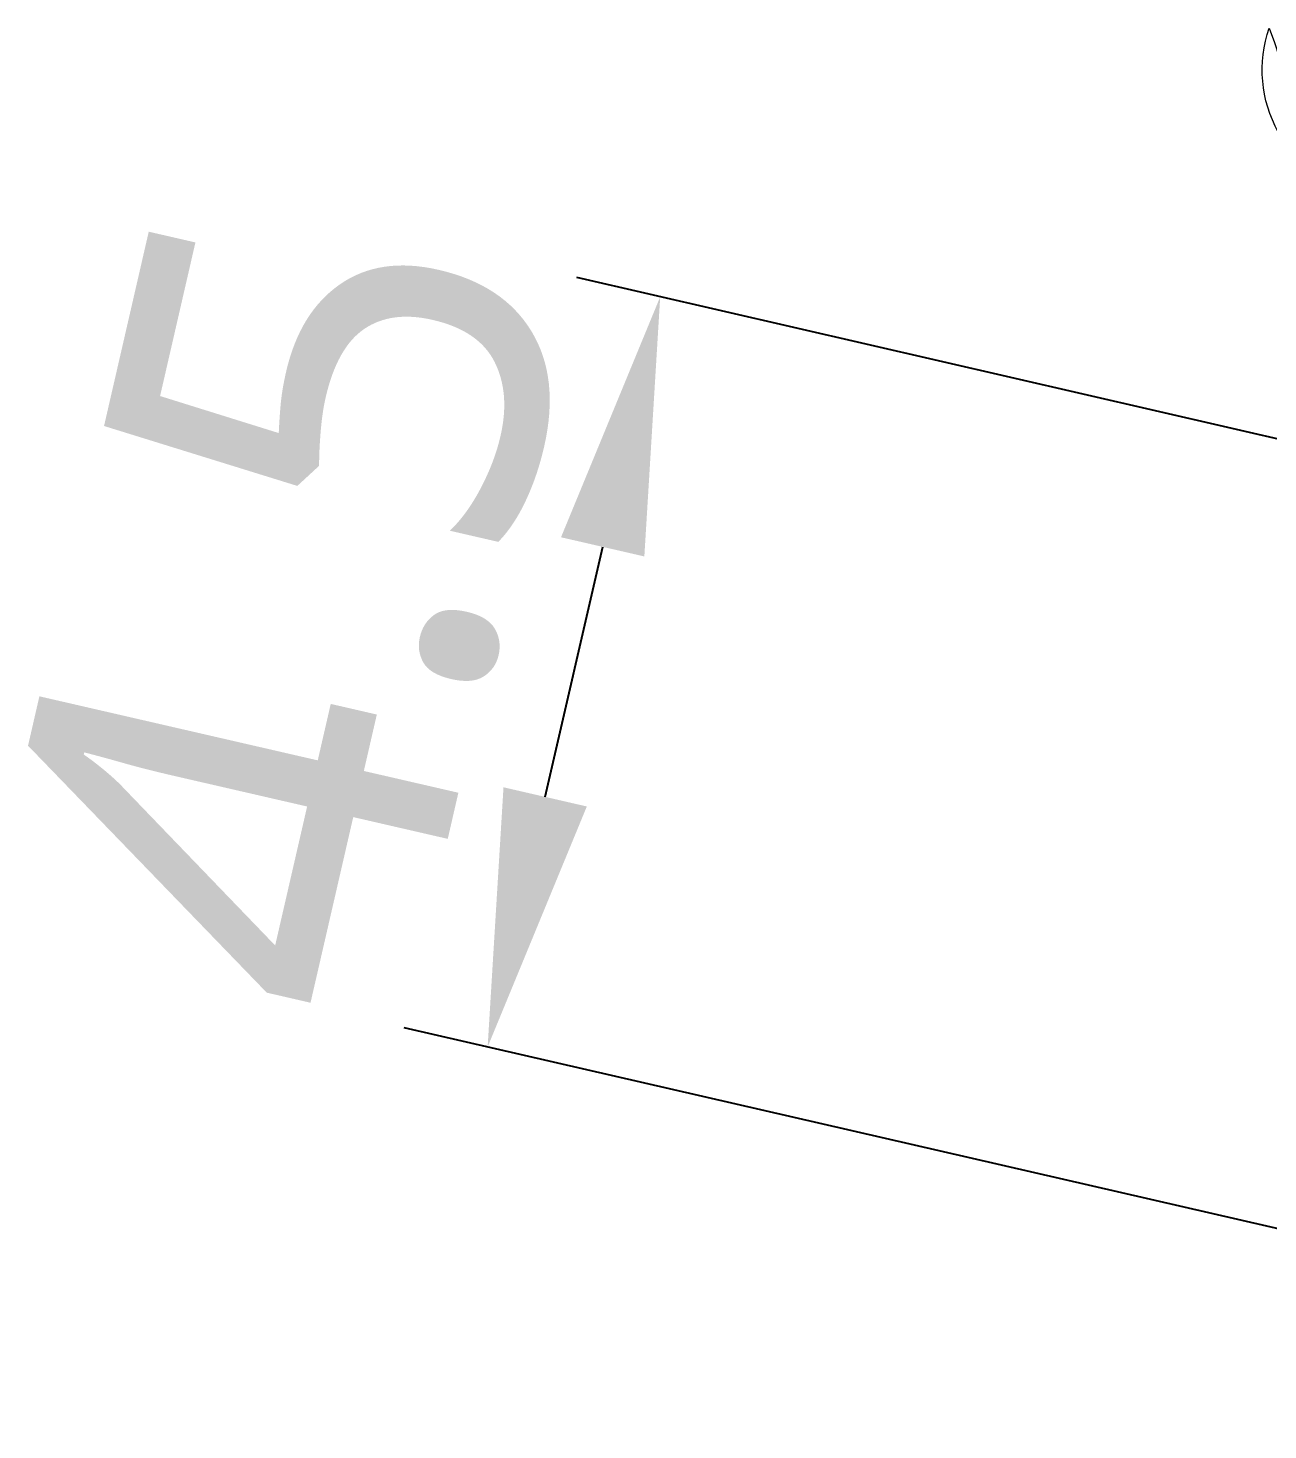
# Model space of a CAD drawing. Extents: x 16296675150 to 16296675606, y -37409617853 to -37409617519.
# Drawn here: x 16296675332.92 to 16296675347.42, y -37409617736.42 to -37409617720.03 of the extents above; entities that cross this region are included whole.
import ezdxf
from ezdxf.enums import TextEntityAlignment as Align

# ---------------------------------------------------------------- set-up
doc = ezdxf.new("R2010")
doc.units = 0
doc.header["$LTSCALE"] = 10
doc.header["$MEASUREMENT"] = 0
doc.layers.add('1', color=7, linetype='CONTINUOUS')
doc.layers.add('DIM', color=3, linetype='CONTINUOUS')
doc.styles.add('Daelim Dimension', font='')
doc.styles.get('Daelim Dimension').set_extended_font_data('NanumGothic')

msp = doc.modelspace()

# ---------------------------------------------------------------- linework, layer by layer
at = {"layer": '1', "color": 7, "linetype": 'Continuous', "lineweight": 18}
msp.add_ellipse((16296675348.854879, -37409617720.51606), major_axis=(0.33634, 1.461805), ratio=1, start_param=1.463811194, end_param=3.141593286, dxfattribs=at)
at = {"layer": 'DIM', "color": 5}
for p, q in [((16296675359.78162, -37409617727.647713), (16296675339.33976, -37409617722.944351)), ((16296675338.968941, -37409617729.0158), (16296675339.641621, -37409617726.092194)), ((16296675357.76358, -37409617736.418549), (16296675337.32173, -37409617731.715187))]:
    msp.add_line(p, q, dxfattribs=at)
for points in [[(16296675339.15435, -37409617725.98008), (16296675340.128889, -37409617726.204308), (16296675340.314301, -37409617723.168579)], [(16296675338.48167, -37409617728.903687), (16296675339.456209, -37409617729.127907), (16296675338.296261, -37409617731.939407)]]:
    msp.add_solid(points, dxfattribs=at)

# ---------------------------------------------------------------- texts
at = {"layer": 'DIM', "color": 7, "style": 'Daelim Dimension'}
msp.add_text('4.5', height=5, rotation=77.0426204, dxfattribs=at).set_placement((16296675338.33074, -37409617727.329773), align=Align.CENTER)

doc.saveas('drawing.dxf')
